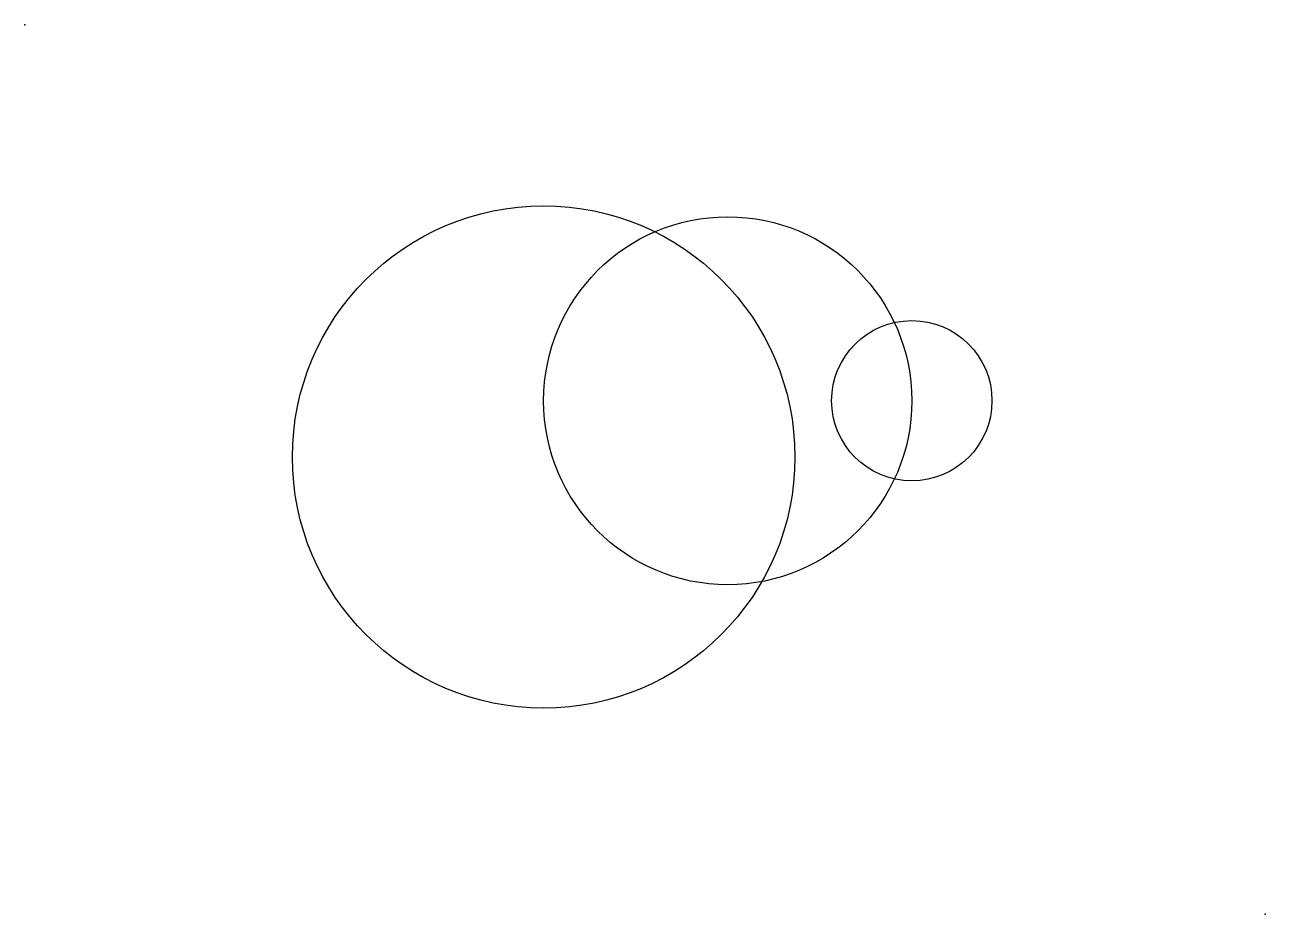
# Model space of a CAD drawing. Extents: x 5742 to 20087, y -6214 to 4079.
import ezdxf

# ---------------------------------------------------------------- set-up
doc = ezdxf.new("R2010")
doc.units = 0
doc.header["$LTSCALE"] = 1000
doc.header["$MEASUREMENT"] = 0

msp = doc.modelspace()

# ---------------------------------------------------------------- linework, layer by layer
for centre, radius in [((11742, -923), 2906), ((13871, -272), 2129), ((16000, -272), 927)]:
    msp.add_circle(centre, radius)
for p in [(5742, 4079), (20087, -6214)]:
    msp.add_point(p)

doc.saveas('drawing.dxf')
